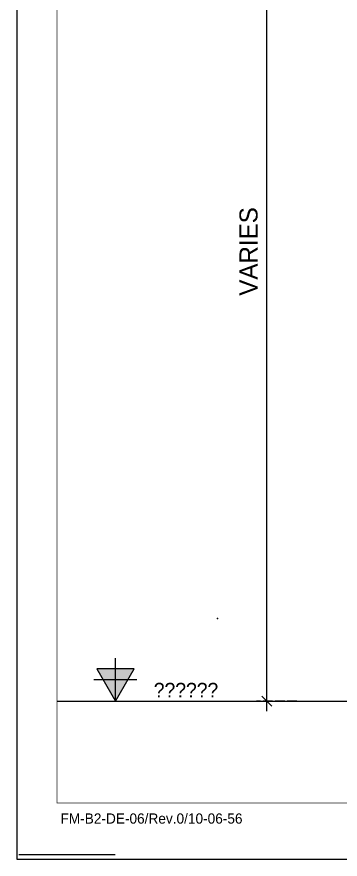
# Model space of a CAD drawing. Header units: millimetres. Extents: x -244126 to 368105, y -173968 to 259060.
# Drawn here: x -380 to 425, y 56651 to 58751 of the extents above; entities that cross this region are included whole.
import ezdxf
from ezdxf.enums import TextEntityAlignment as Align

# ---------------------------------------------------------------- set-up
doc = ezdxf.new("R2010")
doc.units = ezdxf.units.MM
doc.header["$MEASUREMENT"] = 0
for name, pattern in [('005_GG_TA_LINE', [13.75, 5, -1.25, 1.25, -1.25, 5]), ('ACAD_ISO04W100', [30, 24, -3, 0, -3]), ('CENTER', [2, 1.25, -0.25, 0.25, -0.25]), ('TA_G_001.00_GG_TA_L_INE', [2.95, 1.1, -0.25, 0.25, -0.25, 1.1]), ('TA_GL_040.00000', [110, 40, -10, 10, -10, 40]), ('TA_HL_003.00000', [19.5, 10.65, -8.85])]:
    doc.linetypes.add(name, pattern=pattern)
for name, color, linetype in [('000 - GRID', 8, 'CENTER'), ('000 - GROUND', 6, 'Continuous'), ('000 - H A T C H', 8, 'Continuous'), ('000 - L I N E 0.1', 1, 'Continuous'), ('000 - SYMBOL CON', 1, 'Continuous'), ('000 - T E X T', 4, 'Continuous'), ('000 - TITLEBLOCK', 4, 'Continuous'), ('A04_TUBE SERIES', 7, 'Continuous')]:
    doc.layers.add(name, color=color, linetype=linetype)
doc.styles.add('BROWALLIA', font='BrowalliaUPC.ttf')
doc.styles.add('century gothic111111', font='CordiaUPC.ttf')
doc.styles.add('Cetury Gothic', font='GOTHIC.TTF')
doc.styles.add('CORDIA', font='cordia.shx')
doc.styles.add('TA', font='Cordia New.ttf', dxfattribs={"height": 4.5})
doc.dimstyles.new('DIM E-E', dxfattribs={"dimscale": 2, "dimtxt": 0.18, "dimasz": 0.1, "dimexe": 0.1, "dimexo": 0.1, "dimgap": 0.09, "dimtad": 1, "dimtoh": 1, "dimzin": 0, "dimdsep": 46, "dimtxsty": 'CORDIA', "dimblk": 'OBLIQUE', "dimcen": 0.1, "dimdle": 0.1, "dimclrd": 40, "dimclre": 140, "dimclrt": 3, "dimadec": 0, "dimazin": 0, "dimtfac": 1, "dimtix": 1, "dimtmove": 2, "dimatfit": 3, "dimfxl": 1, "dimtolj": 1, "dimtzin": 0, "dimarcsym": 0})

# ---------------------------------------------------------------- blocks, each defined once
blk = doc.blocks.new('*U3056')
at = {"layer": '000 - H A T C H'}
h = blk.add_hatch(color=250, dxfattribs=at)
h.dxf.hatch_style = 1
h.paths.add_polyline_path([(-42.02, 4.02), (-46.66, 4.02), (-46.66, 4.02), (-44.34, 0), (-42.02, 4.02)])
at = {"color": 8}
blk.add_lwpolyline([(-49.13, 0), (-15, 0), (-10, 0), (-1, 0)], dxfattribs=at)
blk.add_point((0, 0))
at = {"layer": '000 - SYMBOL CON', "color": 2}
blk.add_lwpolyline([(-44.34, 0), (-42.02, 4.02), (-46.66, 4.02)], close=True, dxfattribs=at)
at = {"layer": 'Defpoints', "color": 250}
for p, q in [((-44.34, 0), (-44.34, 5.37)), ((-47.02, 2.68), (-41.66, 2.68))]:
    blk.add_line(p, q, dxfattribs=at)
at = {"layer": '000 - T E X T', "style": 'TA'}
for tag, p in [('NAME5', (-39.57, 15.48)), ('NAME4', (-39.57, 11.48)), ('NAME3', (-39.57, 7.48)), ('NAME2', (-39.57, 3.98)), ('NAME1', (-39.57, 0.48))]:
    blk.add_attdef(tag, p, '', height=1.8, dxfattribs=at)
at = {"layer": '000 - T E X T', "style": 'BROWALLIA'}
blk.add_attdef('NO.', text='', height=2.5, dxfattribs=at).set_placement((-44.37, 2.73), align=Align.MIDDLE_CENTER)
blk = doc.blocks.new('A$Cfd196da9')
at = {"color": 0, "linetype": 'ByBlock', "const_width": 0.1}
blk.add_lwpolyline([(-143.5, -98), (96.5, -98), (96.5, 99), (-143.5, 99)], close=True, dxfattribs=at)
blk = doc.blocks.new('*U3058')
at = {"linetype": '005_GG_TA_LINE'}
blk.add_point((500, 600), dxfattribs=at)
at = {"layer": '000 - L I N E 0.1', "color": 21, "linetype": 'Continuous'}
blk.add_lwpolyline([(0, 142.4), (0, 0), (142.4, 0)], dxfattribs=at)
at = {"layer": '000 - TITLEBLOCK', "color": 250}
blk.add_lwpolyline([(0, 0), (5940, 0), (5940, 4200), (0, 4200)], close=True, dxfattribs=at)
at = {"layer": 'Defpoints', "color": 250, "linetype": 'TA_G_001.00_GG_TA_L_INE'}
blk.add_line((5, 12), (245, 12), dxfattribs=at)
at = {"layer": '000 - T E X T', "color": 3, "xscale": 20, "yscale": 20, "zscale": 20}
blk.add_blockref('A$Cfd196da9', (2970, 2100), dxfattribs=at)
at = {"color": 4, "style": 'TA'}
blk.add_attdef('PAPER_SIZE', text='', height=25, dxfattribs=at).set_placement((5686, 99.7), align=Align.MIDDLE_RIGHT)
blk.add_attdef('SCALE_SIZE', text='', height=25, dxfattribs=at).set_placement((5735.1, 100.3), align=Align.MIDDLE_LEFT)
at = {"layer": '000 - H A T C H', "color": 4, "insert": (108.7, 114), "char_height": 25.428, "attachment_point": 1, "style": 'century gothic111111'}
blk.add_mtext('FM-B2-DE-06/Rev.0/10-06-56', dxfattribs=at)
at = {"layer": '000 - T E X T', "color": 250, "style": 'TA'}
for tag, height, p in [('SUPERLINK', 20, (172.6, 4157.7)), ('NAMEFILE', 20, (172.6, 4117.6)), ('SC', 400, (33.6, 3752.1))]:
    blk.add_attdef(tag, text='', height=height, dxfattribs=at).set_placement(p, align=Align.MIDDLE_LEFT)
at = {"layer": '000 - T E X T', "color": 4, "style": 'TA'}
for tag, height, p in [('PRELIM_NAME_JOB_1', 20, (5246.7, 3301.9)), ('PRELIM_NAME_JOB_2', 20, (5246.7, 3258.3)), ('PRELIM_NAME_PROJECT_1', 30, (4948.1, 3093.1)), ('PRELIM_NAME_PROJECT_2', 30, (4948.1, 3019.1)), ('PRELIM_NAME_PROJECT_3', 30, (4948.1, 2945.1)), ('PRELIM_NAME_TITLE_3', 24, (4955.1, 739.9)), ('DRAWING_NO1', 24, (4946.1, 329.2)), ('DRAWING_NO2', 24, (4946.1, 249.1)), ('PRELIM_NAME_TITLE_1', 1.2, (247.8, 43.7)), ('PRELIM_NAME_TITLE_2', 1.2, (247.8, 40.3))]:
    blk.add_attdef(tag, text='', height=height, dxfattribs=at).set_placement(p, align=Align.MIDDLE_LEFT)
at = {"layer": '000 - T E X T', "color": 4, "style": 'Cetury Gothic'}
for tag, p in [('SHEET_NO.', (5615.8, 340)), ('TOTAL_SHEET_NO.', (5609.7, 176.4))]:
    blk.add_attdef(tag, text='', height=36, dxfattribs=at).set_placement(p, align=Align.CENTER)
at = {"layer": '000 - T E X T', "color": 4, "style": 'TA'}
blk.add_attdef('NAME_REMARK', (552.9, 173), '', height=40, dxfattribs=at)
blk = doc.blocks.new('*U3721')
at = {"layer": '000 - GRID', "color": 0, "linetype": 'ByBlock'}
blk.add_line((0, 100), (0, -3000), dxfattribs=at)
at = {"style": 'TA', "flags": 1}
blk.add_attdef('LOCATION', (6, 6), '', height=4.5, dxfattribs=at)
blk = doc.blocks.new('_Oblique')
at = {"color": 0, "linetype": 'ByBlock', "lineweight": -2}
blk.add_line((-0.5, -0.5), (0.5, 0.5), dxfattribs=at)
blk = doc.blocks.new('*D3797')
at = {"layer": 'A04_TUBE SERIES', "color": 40, "lineweight": -2, "transparency": 16777216}
blk.add_line((242.4, 57019.5), (242.4, 59311.6), dxfattribs=at)
at = {"layer": 'A04_TUBE SERIES', "color": 140, "linetype": 'ACAD_ISO04W100', "lineweight": -2, "transparency": 16777216}
for p, q in [((317.4, 59286.6), (217.4, 59286.6)), ((317.4, 57044.5), (217.4, 57044.5))]:
    blk.add_line(p, q, dxfattribs=at)
at = {"layer": 'Defpoints', "color": 0, "transparency": 16777216}
for p in [(242.4, 59286.6), (342.4, 59286.6), (342.4, 57044.5)]:
    blk.add_point(p, dxfattribs=at)
at = {"layer": 'A04_TUBE SERIES', "color": 40, "lineweight": -2, "transparency": 16777216, "xscale": 25, "yscale": 25, "zscale": 25}
for p, rotation in [((242.4, 59286.6), 90), ((242.4, 57044.5), 270)]:
    blk.add_blockref('_Oblique', p, dxfattribs=dict(at, rotation=rotation))
at = {"layer": 'A04_TUBE SERIES', "color": 3, "transparency": 16777216, "insert": (197.4, 58165.6), "char_height": 45, "attachment_point": 5, "rotation": 90, "style": 'CORDIA'}
blk.add_mtext('\\A1;VARIES', dxfattribs=at)

msp = doc.modelspace()

# ---------------------------------------------------------------- linework, layer by layer
at = {"layer": '000 - GROUND'}
msp.add_lwpolyline([(-280.06902, 57044.47557), (4519.93098, 57044.47557)], dxfattribs=at)

# ---------------------------------------------------------------- block references
at = {"color": 2, "linetype": 'TA_HL_003.00000'}
msp.add_blockref('*U3058', (-380.06902, 56650.53614), dxfattribs=at)
at = {"layer": '000 - GRID', "linetype": 'TA_GL_040.00000', "rotation": 90}
msp.add_blockref('*U3721', (442.40343, 57044.47557), dxfattribs=at)
at = {"layer": '000 - T E X T'}
ref = msp.add_blockref('*U3056', (752.40343, 57044.47557), dxfattribs=dict(at, xscale=20, yscale=20, zscale=20))
ref.add_attrib('NAME1', 'ระดับพื้น', (-38.93417, 57054.0763), dxfattribs={"height": 36, "style": 'TA'})

# ---------------------------------------------------------------- dimensions: what is measured, and where the dimension line sits
at = {"layer": 'A04_TUBE SERIES', "color": 3}
dim = msp.add_linear_dim(base=(242.40343, 59286.6346), p1=(342.40343, 57044.47557), p2=(342.40343, 59286.6346), angle=90, text='VARIES', dimstyle='DIM E-E', override={"dimscale": 250}, dxfattribs=at)
dim.commit()
dim.dimension.update_dxf_attribs({"geometry": '*D3797', "text_midpoint": (197.40343, 58165.55509)})

doc.saveas('drawing.dxf')
